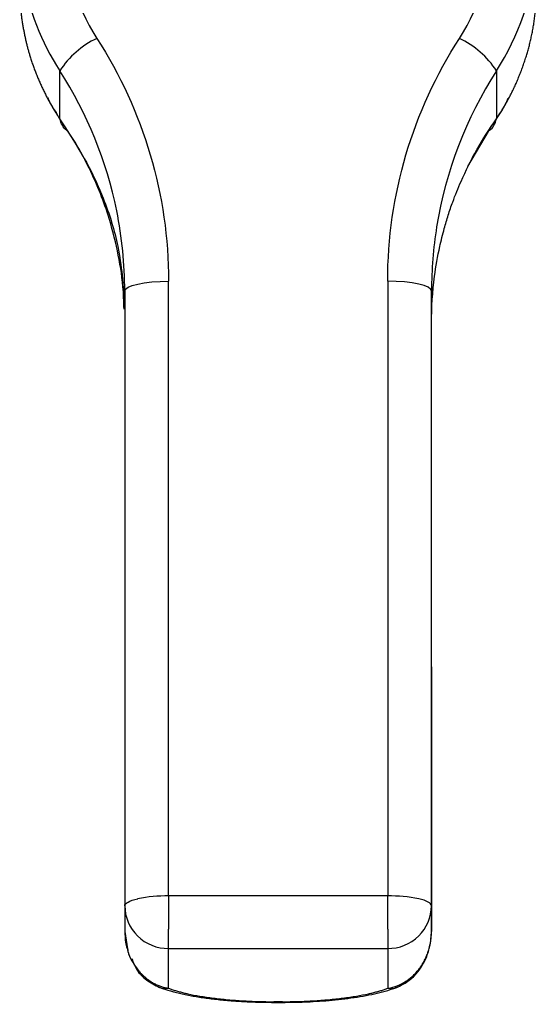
# Model space of a CAD drawing. Header units: centimetres. Extents: x 470464 to 524273, y 49611 to 59074.
# Drawn here: x 508675.37 to 508681.26, y 50192.69 to 50203.91 of the extents above; entities that cross this region are included whole.
import ezdxf

# ---------------------------------------------------------------- set-up
doc = ezdxf.new("R2010")
doc.units = ezdxf.units.CM
doc.header["$MEASUREMENT"] = 0
doc.layers.add('vinç', color=7, linetype='Continuous')

# ---------------------------------------------------------------- blocks, each defined once
blk = doc.blocks.new('dytjtyjtydhrshtjy')
at = {"color": 2, "linetype": 'Continuous', "lineweight": 25}
for p, q in [((427580.832, 68392.827), (427580.832, 68393.375)), ((427585.816, 68393.375), (427585.816, 68392.827)), ((427585.49, 68392.282), (427585.724, 68392.683)), ((427582.074, 68383.959), (427582.074, 68390.974)), ((427584.574, 68390.974), (427584.574, 68383.959)), ((427581.574, 68390.862), (427581.574, 68383.846)), ((427581.574, 68390.862), (427581.574, 68390.496)), ((427585.074, 68383.846), (427585.074, 68390.862)), ((427585.074, 68390.496), (427585.074, 68390.862)), ((427585.074, 68386.575), (427585.074, 68383.554)), ((427582.074, 68383.959), (427582.074, 68383.581)), ((427584.574, 68383.959), (427582.074, 68383.959)), ((427584.574, 68383.581), (427584.574, 68383.959)), ((427581.574, 68383.846), (427581.574, 68383.554)), ((427585.074, 68383.554), (427585.074, 68383.846)), ((427581.574, 68383.554), (427581.605, 68383.357)), ((427585.069, 68383.495), (427585.074, 68383.554)), ((427581.595, 68383.375), (427581.607, 68383.348)), ((427582.074, 68383.359), (427584.574, 68383.359)), ((427582.074, 68382.905), (427582.074, 68383.359)), ((427584.574, 68383.359), (427584.574, 68382.905)), ((427583.374, 68382.752), (427583.274, 68382.752)), ((427583.274, 68382.744), (427583.274, 68382.752)), ((427583.274, 68382.744), (427583.374, 68382.744)), ((427583.374, 68382.752), (427583.374, 68382.744))]:
    blk.add_line(p, q, dxfattribs=at)
at = {"color": 2, "linetype": 'Continuous', "lineweight": 25, "flags": 128}
for points in [[(427581.574, 68390.862), (427581.584, 68390.884), (427581.612, 68390.905), (427581.658, 68390.924), (427581.721, 68390.941), (427581.796, 68390.955), (427581.883, 68390.966), (427581.977, 68390.972), (427582.074, 68390.974)], [(427585.074, 68390.862), (427585.064, 68390.884), (427585.036, 68390.905), (427584.99, 68390.924), (427584.928, 68390.941), (427584.852, 68390.955), (427584.765, 68390.966), (427584.672, 68390.972), (427584.574, 68390.974)], [(427581.574, 68383.846), (427581.576, 68383.857), (427581.584, 68383.868), (427581.596, 68383.879), (427581.612, 68383.889), (427581.633, 68383.899), (427581.658, 68383.909), (427581.688, 68383.918), (427581.721, 68383.926)], [(427585.074, 68383.846), (427585.072, 68383.857), (427585.064, 68383.868), (427585.053, 68383.879), (427585.036, 68383.889), (427585.015, 68383.899), (427584.99, 68383.909), (427584.961, 68383.918), (427584.928, 68383.926)], [(427582.074, 68383.359), (427582.074, 68383.373), (427582.074, 68383.391), (427582.074, 68383.413), (427582.074, 68383.439), (427582.074, 68383.47), (427582.074, 68383.504), (427582.074, 68383.541), (427582.074, 68383.581)], [(427584.574, 68383.581), (427584.574, 68383.541), (427584.574, 68383.504), (427584.574, 68383.47), (427584.574, 68383.439), (427584.574, 68383.413), (427584.574, 68383.391), (427584.574, 68383.373), (427584.574, 68383.359)]]:
    blk.add_lwpolyline(points, dxfattribs=at)
at = {"color": 2, "linetype": 'Continuous', "lineweight": 25}
for centre, radius, start, end in [((427583.403, 68394.932), 2.871, 327.1729, 355.3678), ((427583.251, 68394.934), 2.878, 189.4739, 212.805), ((427581.701, 68392.811), 1.036, 115.4526, 147.0109), ((427584.947, 68392.811), 1.036, 32.9892, 64.5474), ((427576.915, 68390.851), 4.66, 11.4703, 32.8018), ((427589.73, 68390.852), 4.657, 147.1946, 170.8057), ((427576.96, 68390.862), 4.614, 0.0025, 11.4457), ((427589.687, 68390.862), 4.613, 170.8406, 179.9983), ((427582.054, 68382.265), 1.694, 89.3061, 101.3406), ((427584.595, 68382.265), 1.694, 78.6594, 90.6939), ((427582.055, 68383.848), 0.481, 180.1336, 225.9279), ((427584.593, 68383.848), 0.481, 314.0721, 359.8664), ((427582.073, 68383.866), 0.507, 225.9186, 270.1236), ((427584.575, 68383.866), 0.507, 269.8764, 314.0814)]:
    blk.add_arc(centre, radius, start, end, dxfattribs=at)
for points in [[(427580.874, 68395.04), (427580.874, 68394.583), (427581.006, 68394.134), (427581.256, 68393.746)], [(427585.392, 68393.746), (427585.642, 68394.134), (427585.774, 68394.583), (427585.774, 68395.04)], [(427581.256, 68393.746), (427581.79, 68392.916), (427582.074, 68391.955), (427582.074, 68390.974)], [(427584.574, 68390.974), (427584.574, 68391.955), (427584.858, 68392.916), (427585.392, 68393.746)], [(427585.074, 68386.575), (427585.074, 68387.913), (427585.074, 68389.224), (427585.074, 68390.496)]]:
    blk.add_open_spline(points, degree=3, dxfattribs=at)
for points, knots in [([(427580.374, 68394.329), (427580.374, 68394.312), (427580.374, 68394.276), (427580.376, 68394.224), (427580.378, 68394.173), (427580.382, 68394.122), (427580.386, 68394.073), (427580.391, 68394.024), (427580.397, 68393.976), (427580.404, 68393.929), (427580.412, 68393.883), (427580.42, 68393.838), (427580.428, 68393.794), (427580.438, 68393.751), (427580.447, 68393.708), (427580.458, 68393.667), (427580.468, 68393.626), (427580.479, 68393.587), (427580.487, 68393.561), (427580.491, 68393.548)], [0, 0, 0, 0, 0.067146, 0.133251, 0.198316, 0.26234, 0.325325, 0.387269, 0.448172, 0.508036, 0.566859, 0.624642, 0.681385, 0.737087, 0.79175, 0.845372, 0.897955, 0.949497, 1, 1, 1, 1]), ([(427586.157, 68393.548), (427586.162, 68393.565), (427586.173, 68393.6), (427586.187, 68393.653), (427586.201, 68393.707), (427586.213, 68393.762), (427586.225, 68393.819), (427586.236, 68393.877), (427586.245, 68393.936), (427586.253, 68393.996), (427586.26, 68394.058), (427586.266, 68394.121), (427586.269, 68394.163), (427586.27, 68394.185)], [0, 0, 0, 0, 0.082529, 0.166734, 0.252615, 0.340172, 0.429404, 0.520313, 0.612898, 0.707159, 0.803096, 0.90071, 1, 1, 1, 1]), ([(427580.491, 68393.548), (427580.496, 68393.531), (427580.506, 68393.498), (427580.523, 68393.449), (427580.541, 68393.4), (427580.559, 68393.352), (427580.578, 68393.304), (427580.598, 68393.257), (427580.618, 68393.211), (427580.64, 68393.165), (427580.662, 68393.121), (427580.684, 68393.077), (427580.707, 68393.033), (427580.731, 68392.99), (427580.756, 68392.948), (427580.781, 68392.907), (427580.806, 68392.867), (427580.824, 68392.84), (427580.832, 68392.827)], [0, 0, 0, 0, 0.066069, 0.131661, 0.196777, 0.261417, 0.325582, 0.38927, 0.452482, 0.515219, 0.57748, 0.639266, 0.700576, 0.761411, 0.82177, 0.881655, 0.941065, 1, 1, 1, 1]), ([(427585.816, 68392.827), (427585.826, 68392.842), (427585.846, 68392.872), (427585.875, 68392.919), (427585.903, 68392.966), (427585.931, 68393.015), (427585.957, 68393.064), (427585.983, 68393.115), (427586.009, 68393.166), (427586.033, 68393.218), (427586.056, 68393.271), (427586.078, 68393.325), (427586.1, 68393.379), (427586.12, 68393.435), (427586.139, 68393.491), (427586.151, 68393.529), (427586.157, 68393.548)], [0, 0, 0, 0, 0.067473, 0.135554, 0.204243, 0.27354, 0.343446, 0.41396, 0.485083, 0.556814, 0.629155, 0.702105, 0.775665, 0.849833, 0.924612, 1, 1, 1, 1]), ([(427580.694, 68393.07), (427580.702, 68393.051), (427580.729, 68392.985), (427580.771, 68392.926), (427580.8, 68392.883)], [0, 0, 0, 0, 0.281922, 1, 1, 1, 1]), ([(427585.831, 68392.854), (427585.861, 68392.898), (427585.908, 68392.965), (427585.94, 68393.039), (427585.95, 68393.064)], [0, 0, 0, 0, 0.659763, 1, 1, 1, 1]), ([(427581.566, 68390.657), (427581.563, 68390.743), (427581.555, 68390.969), (427581.495, 68391.328), (427581.4, 68391.693), (427581.283, 68392.017), (427581.158, 68392.291), (427581.01, 68392.565), (427580.894, 68392.735), (427580.832, 68392.827)], [0, 0, 0, 0, 0.107502, 0.283528, 0.463467, 0.592599, 0.731458, 0.855314, 1, 1, 1, 1]), ([(427580.926, 68392.686), (427580.921, 68392.69), (427580.869, 68392.721), (427580.85, 68392.777), (427580.832, 68392.827)], [0, 0, 0, 0, 0.106373, 1, 1, 1, 1]), ([(427585.074, 68390.496), (427585.074, 68390.675), (427585.086, 68390.854), (427585.124, 68391.145), (427585.144, 68391.258), (427585.184, 68391.439), (427585.201, 68391.508), (427585.234, 68391.628), (427585.249, 68391.678), (427585.281, 68391.779), (427585.298, 68391.829), (427585.345, 68391.958), (427585.377, 68392.036), (427585.465, 68392.237), (427585.525, 68392.358), (427585.66, 68392.596), (427585.735, 68392.713), (427585.816, 68392.827)], [0, 0, 0, 0, 7.965351, 7.965351, 13.120609, 13.120609, 16.342645, 16.342645, 18.745975, 18.745975, 21.149305, 21.149305, 24.994634, 24.994634, 31.147159, 31.147159, 37.49195, 37.49195, 37.49195, 37.49195]), ([(427585.722, 68392.686), (427585.727, 68392.69), (427585.779, 68392.721), (427585.799, 68392.777), (427585.816, 68392.827)], [0, 0, 0, 0, 0.106386, 1, 1, 1, 1]), ([(427580.924, 68392.683), (427581.009, 68392.548), (427581.162, 68392.304), (427581.318, 68391.955), (427581.431, 68391.642), (427581.505, 68391.342), (427581.551, 68391.014), (427581.564, 68390.783), (427581.571, 68390.654)], [0, 0, 0, 0, 0.203996, 0.368406, 0.49329, 0.621885, 0.790045, 1, 1, 1, 1]), ([(427581.574, 68383.554), (427581.575, 68383.513), (427581.578, 68383.429), (427581.606, 68383.336), (427581.621, 68383.289)], [0, 0, 0, 0, 0.488846, 1, 1, 1, 1]), ([(427584.928, 68383.119), (427584.933, 68383.126), (427584.944, 68383.14), (427584.959, 68383.163), (427584.974, 68383.187), (427584.989, 68383.212), (427585.002, 68383.239), (427585.015, 68383.267), (427585.027, 68383.296), (427585.038, 68383.327), (427585.048, 68383.361), (427585.058, 68383.4), (427585.066, 68383.445), (427585.073, 68383.497), (427585.074, 68383.534), (427585.074, 68383.554)], [0, 0, 0, 0, 0.056305, 0.114564, 0.174781, 0.236956, 0.301093, 0.367192, 0.435255, 0.505284, 0.57769, 0.663365, 0.762309, 0.874521, 1, 1, 1, 1]), ([(427581.582, 68383.449), (427581.582, 68383.448), (427581.582, 68383.446), (427581.582, 68383.444), (427581.582, 68383.444)], [0, 0, 0, 0, 0.490201, 1, 1, 1, 1]), ([(427584.677, 68382.915), (427584.722, 68382.936), (427584.804, 68382.975), (427584.924, 68383.088), (427585.013, 68383.232), (427585.058, 68383.386), (427585.067, 68383.463), (427585.07, 68383.495)], [0, 0, 0, 0, 0.191651, 0.35923, 0.635109, 0.84654, 1, 1, 1, 1]), ([(427581.605, 68383.357), (427581.607, 68383.347), (427581.619, 68383.259), (427581.673, 68383.185), (427581.721, 68383.119)], [0, 0, 0, 0, 0.115262, 1, 1, 1, 1]), ([(427581.655, 68383.243), (427581.671, 68383.199), (427581.706, 68383.107), (427581.819, 68382.991), (427581.919, 68382.941), (427581.971, 68382.915)], [0, 0, 0, 0, 0.307809, 0.640653, 1, 1, 1, 1]), ([(427581.721, 68383.119), (427581.726, 68383.113), (427581.736, 68383.101), (427581.751, 68383.083), (427581.767, 68383.066), (427581.784, 68383.05), (427581.801, 68383.035), (427581.818, 68383.02), (427581.835, 68383.007), (427581.852, 68382.994), (427581.877, 68382.978), (427581.909, 68382.959), (427581.95, 68382.939), (427581.991, 68382.924), (427582.032, 68382.912), (427582.06, 68382.907), (427582.074, 68382.905)], [0, 0, 0, 0, 0.057148, 0.113404, 0.168769, 0.223246, 0.276838, 0.329548, 0.381378, 0.432331, 0.482411, 0.591272, 0.697417, 0.800889, 0.901733, 1, 1, 1, 1]), ([(427584.574, 68382.905), (427584.577, 68382.905), (427584.614, 68382.911), (427584.687, 68382.931), (427584.764, 68382.972), (427584.821, 68383.012), (427584.858, 68383.043), (427584.895, 68383.079), (427584.916, 68383.106), (427584.928, 68383.119)], [0, 0, 0, 0, 0.020178, 0.26544, 0.526654, 0.638536, 0.754701, 0.87518, 1, 1, 1, 1]), ([(427581.97, 68382.917), (427582.001, 68382.905), (427582.071, 68382.88), (427582.193, 68382.849), (427582.333, 68382.819), (427582.481, 68382.795), (427582.64, 68382.776), (427582.794, 68382.762), (427582.937, 68382.753), (427583.092, 68382.746), (427583.205, 68382.745), (427583.274, 68382.744)], [0, 0, 0, 0, 0.0995, 0.222449, 0.339797, 0.457696, 0.571822, 0.691461, 0.779709, 0.863576, 1, 1, 1, 1]), ([(427581.971, 68382.916), (427581.973, 68382.915), (427582.002, 68382.897), (427582.039, 68382.901), (427582.074, 68382.905)], [0, 0, 0, 0, 0.048666, 1, 1, 1, 1]), ([(427582.074, 68382.905), (427582.08, 68382.902), (427582.093, 68382.898), (427582.112, 68382.891), (427582.132, 68382.885), (427582.153, 68382.878), (427582.174, 68382.872), (427582.197, 68382.866), (427582.22, 68382.86), (427582.243, 68382.854), (427582.268, 68382.848), (427582.327, 68382.834), (427582.429, 68382.815), (427582.583, 68382.792), (427582.748, 68382.774), (427582.887, 68382.764), (427582.992, 68382.758), (427583.062, 68382.755), (427583.132, 68382.753), (427583.203, 68382.752), (427583.25, 68382.752), (427583.274, 68382.752)], [0, 0, 0, 0, 0.02468, 0.049297, 0.073867, 0.098407, 0.122931, 0.147456, 0.171997, 0.196571, 0.221193, 0.245879, 0.372927, 0.50001, 0.627057, 0.75414, 0.803433, 0.852539, 0.901584, 0.950696, 1, 1, 1, 1]), ([(427583.374, 68382.744), (427583.45, 68382.745), (427583.555, 68382.746), (427583.708, 68382.753), (427583.834, 68382.76), (427583.979, 68382.773), (427584.122, 68382.789), (427584.262, 68382.81), (427584.395, 68382.835), (427584.518, 68382.865), (427584.613, 68382.891), (427584.662, 68382.911), (427584.678, 68382.917)], [0, 0, 0, 0, 0.148137, 0.20723, 0.304575, 0.403947, 0.50895, 0.616719, 0.726255, 0.836921, 0.948616, 1, 1, 1, 1]), ([(427583.374, 68382.752), (427583.386, 68382.752), (427583.41, 68382.752), (427583.445, 68382.752), (427583.48, 68382.753), (427583.516, 68382.753), (427583.551, 68382.754), (427583.586, 68382.755), (427583.621, 68382.757), (427583.655, 68382.758), (427583.69, 68382.76), (427583.772, 68382.765), (427583.9, 68382.774), (427584.065, 68382.792), (427584.219, 68382.815), (427584.33, 68382.836), (427584.405, 68382.854), (427584.452, 68382.866), (427584.495, 68382.878), (427584.537, 68382.891), (427584.562, 68382.9), (427584.574, 68382.905)], [0, 0, 0, 0, 0.0246796, 0.0492968, 0.0738672, 0.0984066, 0.1229308, 0.1474558, 0.1719973, 0.1965712, 0.2211933, 0.2458792, 0.3729267, 0.5000097, 0.6270572, 0.7541401, 0.8034332, 0.852539, 0.9015842, 0.9506957, 1, 1, 1, 1]), ([(427584.574, 68382.905), (427584.609, 68382.901), (427584.646, 68382.897), (427584.675, 68382.915), (427584.677, 68382.916)], [0, 0, 0, 0, 0.95139, 1, 1, 1, 1])]:
    blk.add_open_spline(points, degree=3, knots=knots, dxfattribs=at)
blk = doc.blocks.new('EAWREWFWEFWEGWR')
at = {"layer": 'vinç', "color": 0}
blk.add_blockref('dytjtyjtydhrshtjy', (1111, 30), dxfattribs=at)

msp = doc.modelspace()

# ---------------------------------------------------------------- block references
at = {"layer": 'vinç', "color": 0}
msp.add_blockref('EAWREWFWEFWEGWR', (79983.993, -18220.054), dxfattribs=at)

doc.saveas('drawing.dxf')
